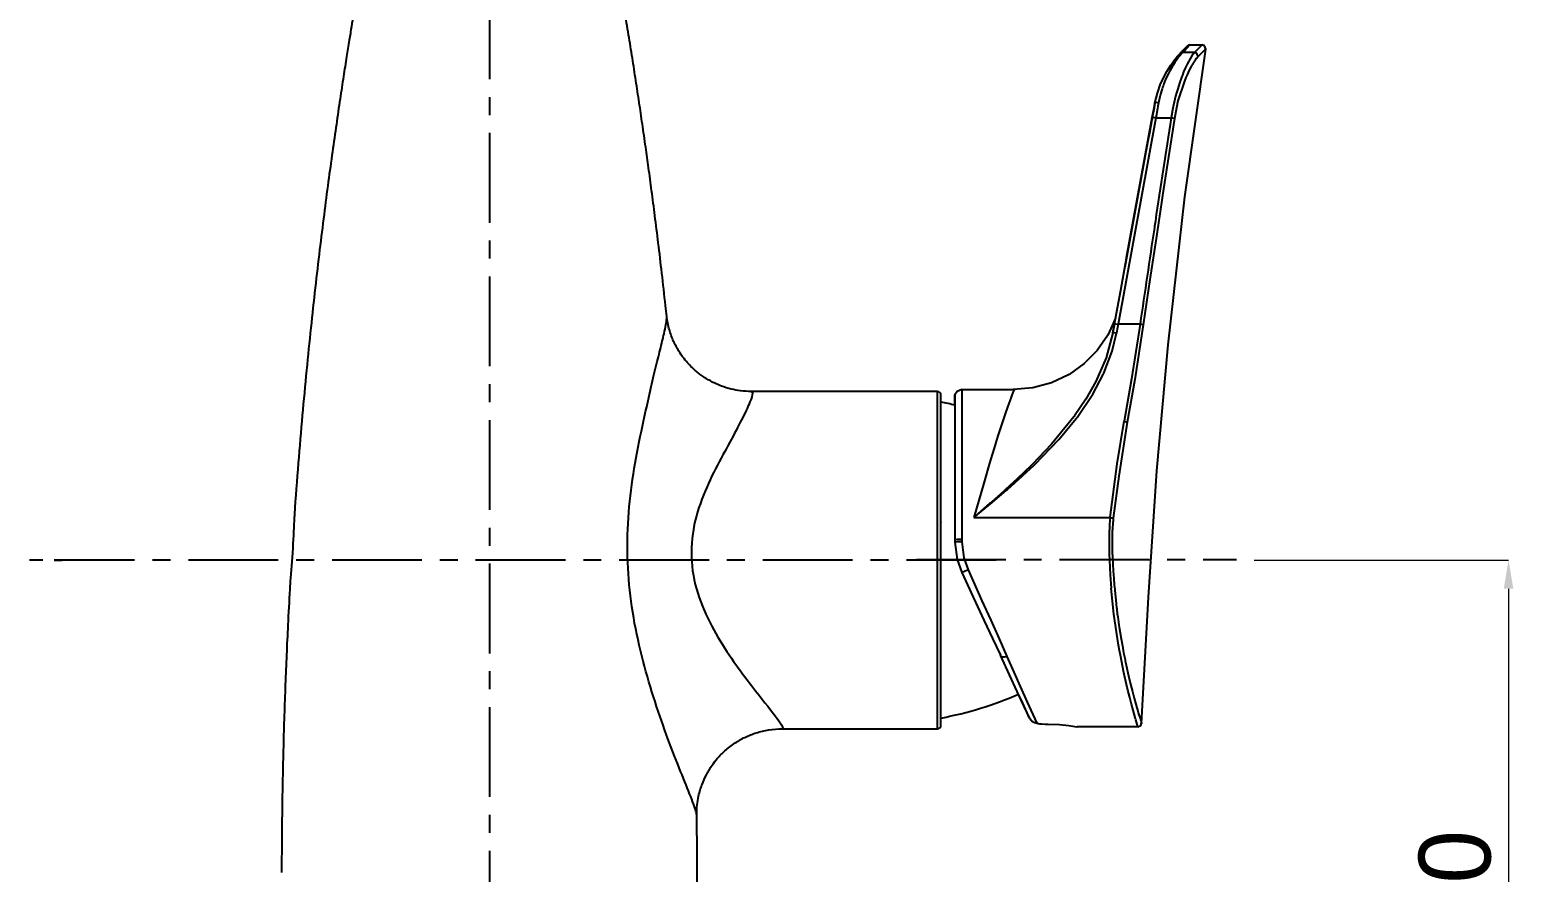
# Model space of a CAD drawing. Extents: x 0 to 1128, y 0 to 827.
# Drawn here: x 154.8 to 361.5, y 425.9 to 543.3 of the extents above; entities that cross this region are included whole.
import ezdxf

# ---------------------------------------------------------------- set-up
doc = ezdxf.new("R2010")
doc.units = 0
doc.header["$LTSCALE"] = 10
doc.header["$MEASUREMENT"] = 0
doc.header["$PDMODE"] = 3
doc.header["$PDSIZE"] = -10
doc.linetypes.add('CENTER', pattern=[2, 1.25, -0.25, 0.25, -0.25])
doc.layers.get('0').update_dxf_attribs({"linetype": 'CONTINUOUS'})
doc.layers.get('DEFPOINTS').update_dxf_attribs({"linetype": 'CONTINUOUS'})
doc.styles.add('Daelim Dimension', font='')
doc.styles.get('Daelim Dimension').set_extended_font_data('나눔고딕')
doc.dimstyles.new('DEFAULT', dxfattribs={"dimscale": 2, "dimtxt": 2, "dimasz": 2, "dimexe": 0, "dimexo": 2, "dimgap": 1, "dimtad": 1, "dimdec": 0, "dimzin": 9, "dimdsep": 46, "dimtxsty": 'Daelim Dimension', "dimcen": 0.5, "dimclrd": 5, "dimclre": 5, "dimclrt": 256, "dimadec": 1, "dimazin": 0, "dimtfac": 1, "dimtdec": 0, "dimtix": 1, "dimtmove": 0, "dimatfit": 3, "dimfxl": 1, "dimtolj": 1, "dimtzin": 1, "dimlwd": 9, "dimlwe": 9, "dimarcsym": 0})

# ---------------------------------------------------------------- blocks, each defined once
blk = doc.blocks.new('*D3')
at = {"color": 5, "lineweight": 9, "ltscale": 0.5, "transparency": 16777216}
for p, q in [((325.37, 469.4), (360.81, 469.4)), ((360.81, 465.4), (360.81, 383.3)), ((284.2, 379.3), (360.81, 379.3))]:
    blk.add_line(p, q, dxfattribs=at)
at = {"color": 5, "ltscale": 0.5, "transparency": 16777216}
for points in [[(360.14, 465.4), (361.48, 465.4), (360.81, 469.4)], [(360.14, 383.3), (361.48, 383.3), (360.81, 379.3)]]:
    blk.add_solid(points, dxfattribs=at)
at = {"layer": 'DEFPOINTS', "color": 0, "ltscale": 0.5, "transparency": 16777216}
for p in [(321.37, 469.4), (280.2, 379.3), (360.81, 379.3)]:
    blk.add_point(p, dxfattribs=at)
at = {"color": 7, "ltscale": 0.5, "transparency": 16777216, "insert": (353.37, 424.35), "char_height": 10, "attachment_point": 5, "rotation": 90, "style": 'Daelim Dimension'}
blk.add_mtext('\\A1;90', dxfattribs=at)

msp = doc.modelspace()

# ---------------------------------------------------------------- linework, layer by layer
at = {"color": 0, "linetype": 'Continuous'}
for p, q in [((317.09, 540.11), (315.4, 540.11)), ((316.44, 541.18), (318.13, 541.18)), ((307.62, 511.54), (311.19, 531.06)), ((311.68, 531), (313.8, 531)), ((305.71, 501.06), (305.93, 502.32)), ((309.48, 502.26), (306.43, 502.26)), ((284.68, 493.18), (291.96, 493.18)), ((286.35, 475.36), (305.33, 475.36)), ((283.71, 472.2), (283.71, 471.89)), ((294.14, 447.32), (294.06, 447.48)), ((296.25, 446.55), (296.25, 446.54)), ((296.25, 446.55), (296.71, 446.55)), ((296.25, 446.54), (296.71, 446.54)), ((296.71, 446.55), (296.71, 446.54)), ((309.21, 446.18), (300.71, 446.18))]:
    msp.add_line(p, q, dxfattribs=at)
at = {"linetype": 'Continuous'}
for p, q in [((281.26, 492.9), (255.31, 492.9)), ((281.26, 445.9), (281.26, 492.9)), ((281.76, 446.4), (281.76, 492.4)), ((281.75, 448.96), (281.76, 448.96)), ((259.63, 445.9), (281.26, 445.9)), ((247.74, 433.9), (247.74, 433.91))]:
    msp.add_line(p, q, dxfattribs=at)
at = {"color": 0, "linetype": 'Continuous'}
for points in [[(309.71, 446.65), (310.65, 464.25), (311.82, 481.84), (313.4, 499.39), (315.74, 520.03), (318.63, 540.6)], [(313.2, 537.47), (313.77, 538.38), (314.32, 539.14), (314.71, 539.61), (315.02, 539.95)], [(315.4, 540.11), (315.2, 539.89), (315.06, 539.71), (314.9, 539.51), (314.72, 539.28)], [(315.02, 539.95), (315.12, 540.06), (315.19, 540.13), (315.26, 540.2), (315.32, 540.26)], [(315.4, 540.11), (315.16, 540.06), (315.02, 539.95)], [(315.83, 540.77), (315.69, 540.63), (315.58, 540.52), (315.46, 540.4), (315.32, 540.26)], [(315.7, 540.42), (315.47, 540.37), (315.32, 540.26)], [(315.7, 540.42), (315.54, 540.26), (315.4, 540.11)], [(316.44, 541.18), (316.44, 541.18), (316.44, 541.17), (316.39, 541.13), (315.7, 540.42)], [(315.82, 540.76), (315.83, 540.77), (315.84, 540.78)], [(315.85, 540.8), (315.84, 540.78), (315.83, 540.77)], [(315.84, 540.78), (316.02, 540.96), (316.06, 541.01)], [(316.06, 541.01), (316.04, 540.98), (316, 540.94), (315.85, 540.8)], [(316.05, 541), (316.15, 541.08), (316.23, 541.13)], [(316.06, 541.01), (316.06, 541.01), (316.06, 541.01), (316.06, 541.01), (316.06, 541.01), (316.06, 541.01), (316.06, 541.01)], [(316.44, 541.17), (316.32, 541.16), (316.23, 541.13)], [(316.7, 539.64), (316.49, 539.31), (316.31, 539.01)], [(317.09, 540.11), (316.88, 539.87), (316.7, 539.64)], [(317.09, 540.11), (318.06, 541.11), (318.12, 541.17), (318.13, 541.18), (318.13, 541.18)], [(317.57, 539.56), (317.41, 539.97), (317.09, 540.11)], [(317.57, 539.56), (317.42, 539.39), (317.32, 539.27), (317.21, 539.13), (317.1, 538.97)], [(318.63, 540.6), (318.63, 540.6), (318.63, 540.6), (318.63, 540.6), (318.63, 540.6), (318.63, 540.6), (318.63, 540.6), (318.62, 540.6), (318.56, 540.54), (317.57, 539.56)], [(318.63, 540.6), (318.47, 541.04), (318.12, 541.18)], [(311.56, 533.07), (311.9, 534.46), (312.35, 535.74), (313.2, 537.47)], [(313.95, 538.13), (313.63, 537.57), (313.43, 537.18), (313.23, 536.77), (313.03, 536.34)], [(314.08, 538.34), (314.01, 538.23), (313.95, 538.13)], [(314.67, 539.2), (314.34, 538.75), (314.08, 538.34)], [(314.72, 539.28), (314.69, 539.24), (314.67, 539.2)], [(315.79, 537.95), (315.56, 537.41), (315.38, 536.95)], [(316.61, 538.17), (316.3, 537.56), (316.09, 537.11), (315.88, 536.64), (315.67, 536.14)], [(315.88, 538.14), (315.83, 538.04), (315.79, 537.95)], [(316.26, 538.91), (316.05, 538.5), (315.88, 538.14)], [(316.31, 539.01), (316.28, 538.95), (316.26, 538.91)], [(316.86, 538.61), (316.78, 538.46), (316.72, 538.37), (316.67, 538.27), (316.61, 538.17)], [(317.1, 538.97), (317.02, 538.85), (316.97, 538.77), (316.92, 538.69), (316.86, 538.61)], [(312.73, 535.59), (312.65, 535.37), (312.6, 535.23), (312.55, 535.08), (312.5, 534.93)], [(313, 536.26), (312.9, 536.04), (312.85, 535.89), (312.79, 535.74), (312.73, 535.59)], [(313.03, 536.34), (313.01, 536.3), (313, 536.26)], [(315.67, 536.14), (314.77, 533.39), (314.27, 530.91)], [(315.32, 536.79), (314.98, 535.86), (314.73, 535.08)], [(315.38, 536.95), (315.34, 536.86), (315.32, 536.79)], [(312.05, 533.12), (311.75, 533.14), (311.6, 533.11), (311.57, 533.09), (311.56, 533.07)], [(312.5, 534.93), (312.33, 534.34), (312.23, 533.94), (312.14, 533.53), (312.05, 533.12)], [(314.44, 534.03), (314.04, 532.37), (313.8, 531)], [(314.73, 535.08), (314.56, 534.5), (314.44, 534.03)], [(311.18, 531.06), (311.31, 531.75), (311.39, 532.2), (311.48, 532.64), (311.56, 533.07)], [(311.56, 533.07), (311.43, 532.4), (311.35, 531.95), (311.27, 531.51), (311.18, 531.06)], [(311.86, 532.07), (311.76, 531.48), (311.68, 531)], [(311.9, 532.27), (311.88, 532.16), (311.86, 532.07)], [(312.05, 533.12), (311.97, 532.65), (311.9, 532.27)], [(311.68, 531), (306.43, 502.26)], [(311.18, 531.06), (311.18, 531.03), (311.17, 531), (311.16, 530.95), (311.15, 530.87), (311.12, 530.72), (311.07, 530.45), (310.98, 529.96), (310.83, 529.1), (310.54, 527.54), (310.03, 524.74), (309.1, 519.63), (307.38, 510.2)], [(307.62, 511.54), (309.62, 522.47), (311.18, 531.06)], [(314.27, 530.91), (312.77, 521.14), (311.82, 514.82), (310.87, 508.5), (309.94, 502.17)], [(311.18, 531.06), (311.18, 531.06), (311.18, 531.06)], [(311.18, 531.06), (311.18, 531.06), (311.18, 531.06)], [(311.68, 531), (311.23, 531.07), (311.19, 531.06), (311.19, 531.06), (311.19, 531.06)], [(314.27, 530.91), (314.06, 530.96), (313.8, 531)], [(305.94, 502.32), (306.79, 507), (307.46, 510.67)], [(307.46, 510.67), (307.55, 511.16), (307.62, 511.54)], [(306.08, 503.11), (305, 500.75), (303.52, 498.62), (301.71, 496.78), (299.6, 495.27), (297.15, 494.1), (294.53, 493.4), (291.83, 493.18)], [(305.93, 502.32), (305.81, 501.61), (305.71, 501.06)], [(305.94, 502.32), (305.94, 502.32), (305.95, 502.32), (305.98, 502.32), (306.43, 502.26)], [(306.08, 503.11), (306.08, 503.11), (306.08, 503.11), (306.08, 503.1)], [(306.43, 502.26), (306.3, 501.56), (306.2, 501.01)], [(309.48, 502.26), (308.28, 494.66), (307.26, 488.74)], [(309.94, 502.17), (308.75, 494.55), (307.71, 488.61)], [(309.94, 502.17), (309.73, 502.22), (309.48, 502.26)], [(305.71, 501.06), (304.77, 497.59), (303.35, 494.28), (301.95, 491.82), (300.37, 489.48)], [(304.43, 495.45), (305.61, 498.5), (306.2, 501.01)], [(305.71, 501.06), (305.72, 501.1), (305.72, 501.14)], [(306.2, 501.01), (305.87, 501.05), (305.75, 501.06), (305.72, 501.06), (305.71, 501.06), (305.71, 501.06), (305.71, 501.06), (305.71, 501.06)], [(305.71, 501.06), (305.71, 501.06), (305.71, 501.06)], [(300.74, 489.29), (302.9, 492.53), (304.34, 495.25)], [(304.34, 495.25), (304.39, 495.36), (304.43, 495.45)], [(284.68, 493.18), (284.01, 492.91), (283.71, 492.43)], [(283.71, 491.04), (283.71, 492.34), (283.71, 492.42), (283.71, 492.43), (283.71, 492.43), (283.71, 492.43), (283.71, 492.43)], [(283.71, 492.43), (283.71, 492.43), (283.71, 492.43), (283.71, 492.43), (283.71, 492.42), (283.71, 492.33), (283.71, 490.93), (283.71, 472.2)], [(284.68, 493.18), (284.68, 493.18), (284.68, 493.18), (284.68, 493.18), (284.68, 493.17), (284.68, 493.08), (284.68, 491.63), (284.68, 472.28)], [(291.48, 491.98), (291.08, 490.87), (290.7, 489.78)], [(291.78, 492.74), (291.63, 492.36), (291.48, 491.98)], [(291.82, 492.83), (291.79, 492.78), (291.78, 492.74)], [(291.96, 493.18), (291.96, 493.18), (291.96, 493.17), (291.95, 493.16), (291.82, 492.83)], [(290.7, 489.78), (290.59, 489.48), (290.51, 489.23)], [(290.51, 489.23), (290.09, 487.97), (289.74, 486.86)], [(300.26, 489.34), (297.14, 485.54), (294.46, 482.72)], [(294.82, 482.7), (298.19, 486.19), (300.61, 489.12)], [(300.37, 489.48), (300.31, 489.4), (300.26, 489.34)], [(300.61, 489.12), (300.68, 489.21), (300.74, 489.29)], [(305.33, 475.36), (306.31, 482.83), (307.26, 488.74)], [(307.71, 488.61), (306.51, 481.11), (305.76, 475.25)], [(307.26, 488.74), (307.56, 488.67), (307.71, 488.61)], [(289.74, 486.86), (289.49, 486.09), (289.29, 485.45)], [(289.29, 485.45), (288.52, 482.91), (287.71, 480.12), (286.35, 475.36)], [(294.38, 482.64), (292.37, 480.71), (290.75, 479.22)], [(291.01, 479.25), (293.12, 481.12), (294.74, 482.62)], [(294.46, 482.72), (294.42, 482.68), (294.38, 482.64)], [(294.74, 482.62), (294.78, 482.67), (294.82, 482.7)], [(286.35, 475.36), (288.88, 477.43), (290.84, 479.1)], [(288.82, 477.51), (288.66, 477.37), (288.54, 477.26)], [(290.62, 479.1), (289.61, 478.21), (288.82, 477.51)], [(290.75, 479.22), (290.67, 479.15), (290.62, 479.1)], [(290.84, 479.1), (290.93, 479.18), (291.01, 479.25)], [(288.53, 477.27), (287.31, 476.2), (286.35, 475.36)], [(305.33, 475.36), (305.25, 474.41), (305.21, 473.67)], [(305.33, 475.36), (305.6, 475.31), (305.76, 475.25)], [(305.19, 473.31), (305.17, 472.29), (305.17, 471.48)], [(305.21, 473.67), (305.2, 473.47), (305.19, 473.31)], [(305.66, 474.06), (305.63, 473.68), (305.62, 473.43), (305.61, 473.19), (305.6, 472.94)], [(305.76, 475.25), (305.72, 474.85), (305.7, 474.59), (305.68, 474.33), (305.66, 474.06)], [(284.68, 472.28), (284.01, 472.26), (283.71, 472.2)], [(284.68, 471.97), (284.01, 471.94), (283.71, 471.89)], [(283.71, 471.89), (284.01, 469.47), (284.65, 467.67)], [(284.68, 472.28), (284.68, 472.11), (284.68, 471.97)], [(284.68, 471.97), (284.95, 469.71), (285.53, 468.03)], [(305.17, 471.48), (305.18, 471.09), (305.18, 470.78)], [(305.6, 472.94), (305.59, 472.63), (305.59, 472.43), (305.59, 472.23), (305.59, 472.03)], [(305.59, 472.03), (305.59, 471.95), (305.59, 471.89)], [(305.59, 471.89), (305.6, 471.32), (305.62, 470.88)], [(305.18, 470.78), (305.2, 470.06), (305.22, 469.59), (305.24, 469.13), (305.26, 468.66)], [(305.62, 470.88), (305.62, 470.72), (305.62, 470.6)], [(305.62, 470.6), (305.66, 469.74), (305.68, 469.19), (305.71, 468.63), (305.73, 468.07)], [(285.53, 468.03), (284.92, 467.76), (284.65, 467.67)], [(284.65, 467.67), (286.24, 464.25), (287.79, 460.94), (288.94, 458.47), (290.03, 456.14)], [(285.53, 468.03), (287.46, 463.72), (288.68, 461.02), (289.84, 458.42), (290.93, 455.98)], [(305.26, 468.66), (305.27, 468.49), (305.28, 468.35)], [(305.28, 468.35), (305.33, 467.37), (305.38, 466.74), (305.42, 466.11), (305.47, 465.48)], [(305.73, 468.07), (305.74, 467.98), (305.74, 467.9)], [(305.74, 467.9), (305.78, 467.34), (305.82, 466.89)], [(306.49, 457.56), (305.84, 461.86), (305.47, 465.48)], [(305.82, 466.89), (305.83, 466.73), (305.84, 466.6)], [(305.84, 466.6), (305.87, 466.18), (305.9, 465.9), (305.92, 465.63), (305.95, 465.35)], [(305.95, 465.35), (305.96, 465.26), (305.96, 465.18)], [(305.96, 465.18), (306.1, 463.82), (306.22, 462.77)], [(306.22, 462.77), (306.23, 462.63), (306.25, 462.52)], [(306.25, 462.52), (306.32, 461.91), (306.37, 461.52), (306.43, 461.14), (306.48, 460.75)], [(306.48, 460.75), (306.54, 460.35), (306.59, 460.04)], [(306.59, 460.04), (306.84, 458.45), (307.02, 457.46), (307.2, 456.5), (307.39, 455.57)], [(306.8, 455.94), (306.63, 456.83), (306.49, 457.56)], [(294.14, 447.32), (293.73, 448.2), (293.14, 449.46), (292.39, 451.08), (291.3, 453.4), (290.03, 456.14)], [(290.93, 455.98), (291.91, 453.79), (292.79, 451.81), (293.76, 449.62), (294.53, 447.91), (294.82, 447.27), (295.05, 446.76)], [(307.71, 451.67), (307.2, 453.94), (306.8, 455.94)], [(307.39, 455.57), (307.43, 455.36), (307.47, 455.19)], [(307.47, 455.19), (307.89, 453.27), (308.16, 452.14), (308.43, 451.1), (308.68, 450.16)], [(294.06, 447.48), (293.77, 448.12), (293.36, 448.99), (292.52, 450.79)], [(307.8, 451.29), (307.75, 451.5), (307.71, 451.67)], [(308.79, 447.48), (308.51, 448.51), (308.29, 449.33), (308.05, 450.26), (307.8, 451.29)], [(308.68, 450.16), (308.91, 449.32), (309.05, 448.83), (309.18, 448.39), (309.29, 448)], [(294.21, 447.2), (294.27, 447.12), (294.32, 447.05)], [(294.38, 446.99), (294.78, 446.77), (295.3, 446.63), (296.25, 446.54)], [(295.05, 446.76), (295.2, 446.67), (295.53, 446.6), (296.25, 446.55)], [(296.71, 446.55), (298.27, 446.49), (299.57, 446.36), (300.42, 446.23), (300.7, 446.18), (300.71, 446.18), (300.71, 446.18)], [(308.89, 447.15), (308.84, 447.33), (308.79, 447.48)], [(309.21, 446.18), (309.21, 446.18), (309.21, 446.18), (309.18, 446.24), (308.89, 447.15)], [(309.18, 446.18), (309.58, 446.34), (309.71, 446.67)], [(309.29, 448), (309.38, 447.7), (309.44, 447.53), (309.48, 447.37), (309.53, 447.23)], [(309.53, 447.23), (309.53, 447.21), (309.54, 447.2)], [(309.54, 447.2), (309.58, 447.06), (309.61, 446.98), (309.63, 446.9), (309.65, 446.84)], [(309.65, 446.84), (309.66, 446.81), (309.67, 446.78)], [(309.67, 446.78), (309.68, 446.75), (309.68, 446.73), (309.69, 446.72), (309.69, 446.7)], [(309.69, 446.7), (309.7, 446.69), (309.7, 446.68)], [(309.7, 446.68), (309.7, 446.67), (309.71, 446.67)], [(309.71, 446.67), (309.71, 446.65), (309.71, 446.65), (309.71, 446.65), (309.71, 446.65), (309.71, 446.65), (309.71, 446.65), (309.71, 446.65), (309.71, 446.65), (309.71, 446.65), (309.71, 446.65)]]:
    msp.add_lwpolyline(points, dxfattribs=at)
at = {"linetype": 'Continuous'}
for centre, radius, start, end in [((281.26, 492.4), 0.5, 0, 90), ((272.47, 442.27), 50, 77.0006, 79.2841), ((272.47, 496.53), 50, 280.7159, 293.676), ((281.26, 446.4), 0.5, 270, 0)]:
    msp.add_arc(centre, radius, start, end, dxfattribs=at)
at = {"color": 0, "linetype": 'Continuous'}
for centre, major_axis, ratio, start_param, end_param in [((315.7, 539.93), (-0.354, 0.353), 0.963472, 0.03254, 0.068686), ((4758.3, -151.22), (4496.75, 0), 0.998052, 2.98899, 2.992229), ((3948.57, -29.05), (3677.82, 0), 0.998052, 2.992377, 2.992638), ((3180.06, 85.68), (2900.76, 0), 0.998052, 2.992512, 2.997202), ((290.93, 456.56), (-0.906, -0.423), 0.54522, 0, 1.321831), ((295.05, 447.74), (-0.906, -0.423), 0.969803, 0, 1.146092)]:
    msp.add_ellipse(centre, major_axis=major_axis, ratio=ratio, start_param=start_param, end_param=end_param, dxfattribs=at)
at = {"color": 1, "linetype": 'CENTER'}
for points, knots in [([(218.86, 784.94), (218.86, 705.35), (218.86, 700.35), (218.86, 280.79)], [-0.749312, -0.749312, 0, 0.050224, 0.989614, 0.989614]), ([(289.45, 469.4), (159.83, 469.4), (154.83, 469.4)], [0, 0, 0.962857, 1, 1]), ([(278.36, 469.48), (283.36, 469.48), (322.94, 469.48)], [0, 0, 0.112174, 1, 1])]:
    msp.add_open_spline(points, degree=1, knots=knots, dxfattribs=at)
at = {"linetype": 'Continuous'}
for points, knots in [([(200.86, 550.85), (200.81, 550.54), (200.6, 549.34), (200.29, 547.52), (199.94, 545.46), (199.64, 543.66), (199.32, 541.71), (198.95, 539.39), (198.52, 536.67), (198.04, 533.52), (197.53, 530.02), (196.98, 526.17), (196.4, 521.99), (195.81, 517.44), (195.2, 512.51), (194.58, 507.25), (193.97, 501.66), (193.37, 495.74), (192.78, 489.45), (192.22, 482.76), (191.85, 478.02), (191.69, 475.5), (191.68, 475.35)], [0, 0, 0, 0, 0.012394, 0.048167, 0.072593, 0.09484, 0.120362, 0.150587, 0.187293, 0.229156, 0.276173, 0.326806, 0.382303, 0.442661, 0.507878, 0.577952, 0.651499, 0.729727, 0.812633, 0.900217, 0.994408, 1, 1, 1, 1]), ([(243.56, 503.32), (243.51, 503.83), (243.29, 505.86), (242.9, 509.28), (242.41, 513.46), (241.93, 517.29), (241.47, 520.78), (241.05, 523.96), (240.62, 527.05), (240.18, 530.07), (239.73, 533.17), (239.26, 536.24), (238.77, 539.38), (238.25, 542.62), (237.7, 545.93), (237.24, 548.64), (236.96, 550.25), (236.87, 550.73)], [0, 0, 0, 0, 0.03239, 0.127518, 0.215806, 0.295858, 0.369308, 0.436153, 0.49639, 0.564752, 0.627722, 0.692467, 0.75901, 0.827352, 0.897495, 0.96944, 1, 1, 1, 1]), ([(247.74, 433.91), (247.73, 434.06), (247.57, 434.73), (246.7, 437.02), (245.1, 440.88), (243.29, 445.64), (241.47, 451.01), (239.84, 456.77), (238.61, 462.82), (238.02, 469.07), (238.12, 475.32), (238.86, 481.49), (240, 487.35), (241.1, 492.24), (241.98, 496.05), (242.68, 498.83), (243.31, 501.39), (243.56, 502.8), (243.57, 503.28), (243.56, 503.36)], [0, 0, 0, 0, 0.038833, 0.107259, 0.172935, 0.241526, 0.3082, 0.375651, 0.443857, 0.509962, 0.577073, 0.644504, 0.712972, 0.778944, 0.823482, 0.867878, 0.913733, 0.981647, 1, 1, 1, 1]), ([(255.33, 492.9), (254.84, 492.9), (253.9, 492.96), (252.51, 493.22), (251.28, 493.59), (250.26, 494.02), (249.52, 494.42), (248.91, 494.78), (248.36, 495.16), (247.79, 495.59), (247.21, 496.1), (246.59, 496.73), (245.9, 497.53), (245.17, 498.58), (244.45, 499.93), (243.86, 501.56), (243.63, 502.72), (243.56, 503.34)], [0, 0, 0, 0, 0.085064, 0.161847, 0.241003, 0.30435, 0.350786, 0.385169, 0.425385, 0.464459, 0.508559, 0.557603, 0.616218, 0.690953, 0.780982, 0.884751, 1, 1, 1, 1]), ([(255.34, 492.9), (255.65, 492.89), (255.34, 491.53), (252.87, 486.73), (250.09, 481.72), (248.14, 477.4), (246.86, 472.48), (247.03, 467.2), (248.64, 462.32), (250.97, 458.06), (253.52, 454.33), (256.49, 450.45), (258.79, 447.6), (259.76, 446.15), (259.75, 445.9), (259.62, 445.9), (259.62, 445.9)], [0, 0, 0, 0, 0.12021, 0.252, 0.318267, 0.384777, 0.451047, 0.517461, 0.584165, 0.65051, 0.717195, 0.783647, 0.890964, 0.94542, 0.998575, 1, 1, 1, 1]), ([(191.68, 475.37), (191.67, 475.21), (191.66, 475.04), (191.6, 473.7), (191.54, 472.08), (191.34, 468.78), (191.19, 467.16), (191.08, 465.75), (191.06, 465.53), (191.05, 465.32)], [0, 0, 0, 0, 0.068172, 0.068172, 0.489314, 0.489314, 0.910455, 0.910455, 1, 1, 1, 1]), ([(191.06, 465.33), (190.96, 463.67), (190.73, 459.26), (190.42, 451.96), (190.14, 443.31), (189.97, 434.58), (189.93, 428.74), (189.92, 425.9)], [0, 0, 0, 0, 0.126385, 0.336301, 0.555615, 0.784329, 1, 1, 1, 1]), ([(247.74, 433.9), (247.73, 434.36), (247.77, 435.23), (247.96, 436.41), (248.21, 437.36), (248.55, 438.37), (249.06, 439.53), (249.79, 440.73), (250.65, 441.84), (251.7, 442.92), (253, 443.92), (254.47, 444.76), (256.04, 445.39), (257.79, 445.81), (259.01, 445.9), (259.64, 445.9)], [0, 0, 0, 0, 0.077434, 0.142952, 0.195033, 0.234955, 0.313955, 0.395897, 0.457937, 0.537302, 0.6335, 0.715771, 0.805414, 0.900814, 1, 1, 1, 1])]:
    msp.add_open_spline(points, degree=3, knots=knots, dxfattribs=at)
for points, degree in [([(243.56, 503.36), (243.56, 503.37), (243.56, 503.37), (243.56, 503.38)], 3), ([(281.76, 474.71), (281.76, 474.68), (281.76, 474.66), (281.76, 474.63)], 3), ([(281.76, 464.17), (281.76, 464.2), (281.76, 464.22), (281.76, 464.25)], 3), ([(247.79, 426.9), (247.8, 430.43), (247.74, 433.95)], 2), ([(247.91, 391.4), (247.83, 409.15), (247.8, 426.9)], 2)]:
    msp.add_open_spline(points, degree=degree, dxfattribs=at)

# ---------------------------------------------------------------- dimensions: what is measured, and where the dimension line sits
at = {"color": 5, "ltscale": 0.5}
dim = msp.add_linear_dim(base=(360.81, 379.3), p1=(321.37, 469.4), p2=(280.2, 379.3), angle=90, text='90', dimstyle='DEFAULT', override={"dimtxt": 5, "dimdec": 0, "dimclrd": 5, "dimclre": 5, "dimclrt": 7}, dxfattribs=at)
dim.commit()
dim.dimension.update_dxf_attribs({"geometry": '*D3', "text_midpoint": (353.37, 424.35)})

doc.saveas('drawing.dxf')
